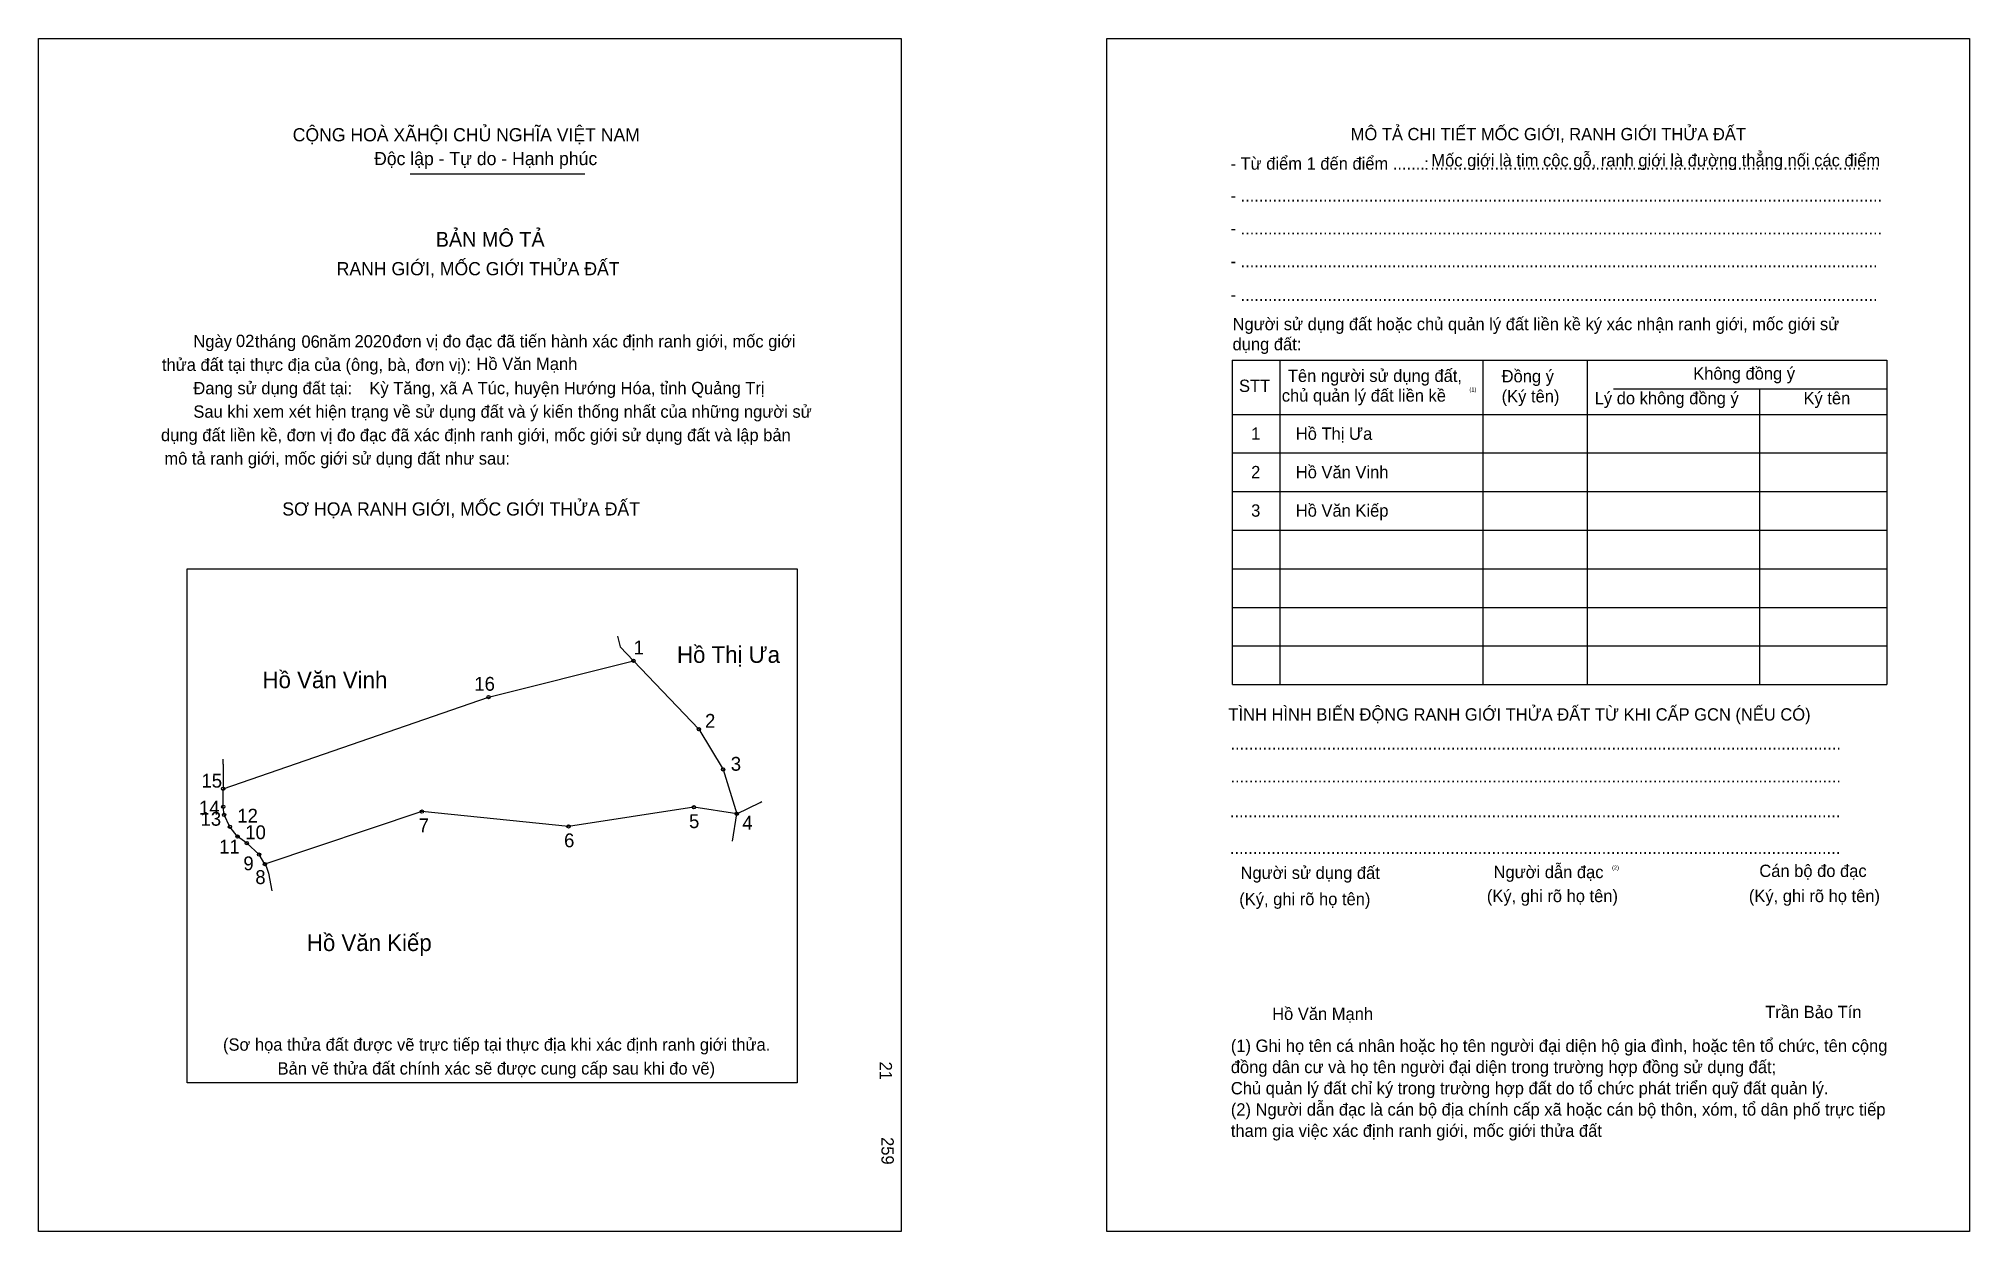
# Model space of a CAD drawing. Extents: x 547483 to 548477, y 1821128 to 1821742.
import ezdxf

# ---------------------------------------------------------------- set-up
doc = ezdxf.new("R2010")
doc.units = 0
for name, color, linetype in [('bmtKhungInTrang1', 7, 'Continuous'), ('bmtKhungInTrang2', 7, 'Continuous'), ('bmtNoiDung', 7, 'Continuous'), ('bmtTemplate', 7, 'Continuous'), ('CanhThua', 7, 'Continuous'), ('MocDinhThua', 7, 'Continuous'), ('RauThua', 7, 'Continuous'), ('SoHieuDinhThua', 7, 'Continuous'), ('TenChuLanCan', 7, 'Continuous')]:
    doc.layers.add(name, color=color, linetype=linetype)

msp = doc.modelspace()

# ---------------------------------------------------------------- linework, layer by layer
at = {"layer": 'bmtKhungInTrang1'}
msp.add_lwpolyline([(547483.11, 1821741.94), (547926.98, 1821741.94), (547926.98, 1821128.01), (547483.11, 1821128.01)], close=True, dxfattribs=at)
at = {"layer": 'bmtKhungInTrang2'}
msp.add_lwpolyline([(548032.83, 1821741.94), (548476.7, 1821741.94), (548476.7, 1821128.01), (548032.83, 1821128.01)], close=True, dxfattribs=at)
at = {"layer": 'bmtTemplate'}
for p, q in [((547674.39, 1821672.36), (547764.15, 1821672.36)), ((548121.87, 1821576.35), (548121.87, 1821409.45)), ((548226.29, 1821576.35), (548226.29, 1821409.45)), ((548280.01, 1821576.55), (548280.01, 1821409.45)), ((548434.2, 1821576.35), (548434.2, 1821409.45)), ((548293.64, 1821561.65), (548434.2, 1821561.65)), ((548097.53, 1821548.54), (548434.2, 1821548.54)), ((548097.53, 1821528.67), (548434.2, 1821528.67)), ((548097.53, 1821508.8), (548434.2, 1821508.8)), ((548097.53, 1821488.93), (548434.2, 1821488.93)), ((548097.53, 1821469.06), (548434.2, 1821469.06)), ((548097.53, 1821449.19), (548434.2, 1821449.19)), ((548097.53, 1821429.32), (548434.2, 1821429.32)), ((548097.53, 1821409.45), (548434.2, 1821409.45))]:
    msp.add_line(p, q, dxfattribs=at)
for points in [[(548097.32, 1821576.35), (548434.2, 1821576.35)], [(548097.32, 1821576.35), (548097.32, 1821409.45)], [(548368.68, 1821561.45), (548368.68, 1821409.45)]]:
    msp.add_lwpolyline(points, dxfattribs=at)
msp.add_lwpolyline([(547559.47, 1821204.47), (547559.47, 1821469.04), (547873.55, 1821469.04), (547873.55, 1821204.47)], close=True, dxfattribs=at)
at = {"layer": 'CanhThua'}
for p, q in [((547714.66, 1821403.01), (547789.22, 1821421.71)), ((547789.22, 1821421.71), (547822.89, 1821386.46)), ((547578.06, 1821355.88), (547714.66, 1821403.01)), ((547822.89, 1821386.46), (547835.33, 1821365.77)), ((547835.33, 1821365.77), (547842.36, 1821343)), ((547578.09, 1821346.56), (547578.06, 1821355.88)), ((547578.57, 1821342.37), (547578.09, 1821346.56)), ((547581.57, 1821336.26), (547578.57, 1821342.37)), ((547680.4, 1821344.08), (547599.6, 1821317.07)), ((547755.87, 1821336.42), (547680.4, 1821344.08)), ((547820.37, 1821346.28), (547755.87, 1821336.42)), ((547842.36, 1821343), (547820.37, 1821346.28)), ((547585.53, 1821331.22), (547581.57, 1821336.26)), ((547590.22, 1821327.91), (547585.53, 1821331.22)), ((547596.56, 1821321.95), (547590.22, 1821327.91)), ((547599.6, 1821317.07), (547596.56, 1821321.95))]:
    msp.add_line(p, q, dxfattribs=at)
at = {"layer": 'MocDinhThua'}
for centre in [(547789.22, 1821421.71), (547714.66, 1821403.01), (547822.89, 1821386.46), (547835.33, 1821365.77), (547578.06, 1821355.88), (547578.09, 1821346.56), (547820.37, 1821346.28), (547578.57, 1821342.37), (547581.57, 1821336.26), (547680.4, 1821344.08), (547755.87, 1821336.42), (547842.36, 1821343), (547585.53, 1821331.22), (547590.22, 1821327.91), (547596.56, 1821321.95), (547599.6, 1821317.07)]:
    msp.add_circle(centre, 0.856, dxfattribs=at)
at = {"layer": 'RauThua'}
for p, q in [((547780.97, 1821434.34), (547782.33, 1821428.93)), ((547780.97, 1821434.34), (547782.33, 1821428.93)), ((547782.33, 1821428.93), (547789.22, 1821421.71)), ((547782.33, 1821428.93), (547789.22, 1821421.71)), ((547578.02, 1821368.57), (547578.15, 1821371)), ((547578.02, 1821368.57), (547578.06, 1821355.88)), ((547842.36, 1821343), (547854.48, 1821348.71)), ((547854.48, 1821348.71), (547855.36, 1821349.24)), ((547840.13, 1821328.91), (547842.36, 1821343)), ((547599.6, 1821317.07), (547600.25, 1821316.02)), ((547600.25, 1821316.02), (547601.33, 1821312.47)), ((547601.33, 1821312.47), (547603.05, 1821303.29))]:
    msp.add_line(p, q, dxfattribs=at)

# ---------------------------------------------------------------- texts
at = {"layer": 'bmtNoiDung'}
for s, height, p in [('02', 6.351, (547584.68, 1821583.19)), ('06', 6.351, (547618.36, 1821582.84)), ('2020', 6.351, (547645.69, 1821582.98)), ('Hồ Văn Mạnh', 6.351, (547708.43, 1821571.38)), ('Kỳ Tăng, xã A Túc, huyện Hướng Hóa, tỉnh Quảng Trị', 6.351, (547653.32, 1821558.89)), ('1', 6.35, (548107.09, 1821535.43)), ('Hồ Thị Ưa ', 6.351, (548130.07, 1821535.43)), ('2', 6.35, (548107.09, 1821515.65)), ('Hồ Văn Vinh ', 6.351, (548130.07, 1821515.65)), ('3', 6.35, (548107.09, 1821495.87)), ('Hồ Văn Kiếp ', 6.351, (548130.07, 1821495.87)), ('Hồ Văn Mạnh', 6.351, (548117.9, 1821236.82))]:
    msp.add_text(s, height=height, dxfattribs=at).set_placement(p)
for s, p in [('21', (547915.93, 1821215.4)), ('259', (547916.83, 1821176.54))]:
    msp.add_text(s, height=6.351, rotation=270, dxfattribs=at).set_placement(p)
at = {"layer": 'bmtTemplate'}
for s, height, p in [('CỘNG HOÀ XÃHỘI CHỦ NGHĨA VIỆT NAM', 6.7744, (547613.86, 1821689.07)), ('MÔ TẢ CHI TIẾT MỐC GIỚI, RANH GIỚI THỬA ĐẤT', 6.3486, (548158.33, 1821689.61)), ('Độc lập - Tự do - Hạnh phúc', 6.7744, (547655.75, 1821676.82)), ('- Từ điểm 1 đến điểm .......', 6.3486, (548096.45, 1821674.47)), (':', 6.35, (548196.2, 1821674.47)), ('..................................................................................................', 6.3486, (548199.32, 1821674.47)), ('Mốc giới là tim cộc gỗ, ranh giới là đường thẳng nối các điểm', 6.3486, (548199.85, 1821676.15)), ('- ............................................................................................................................................', 6.34859, (548096.45, 1821658.02)), ('BẢN MÔ TẢ', 7.621, (547687.46, 1821634.83)), ('- ............................................................................................................................................', 6.34859, (548096.45, 1821641.13)), ('RANH GIỚI, MỐC GIỚI THỬA ĐẤT', 6.7744, (547636.5, 1821620.13)), ('- ...........................................................................................................................................', 6.34859, (548096.45, 1821624.24)), ('- ...........................................................................................................................................', 6.34859, (548096.45, 1821606.95)), ('Người sử dụng đất hoặc chủ quản lý đất liền kề ký xác nhận ranh giới, mốc giới sử', 6.3486, (548097.53, 1821591.85)), ('Ngày     tháng     năm         đơn vị đo đạc đã tiến hành xác định ranh giới, mốc giới ', 6.351, (547562.75, 1821582.98)), ('dụng đất:', 6.349, (548097.53, 1821581.52)), ('thửa đất tại thực địa của (ông, bà, đơn vị):', 6.351, (547546.56, 1821570.92)), ('Đang sử dụng đất tại:', 6.351, (547562.75, 1821558.86)), ('STT', 6.349, (548100.85, 1821560.06)), ('Tên người sử dụng đất,', 6.3486, (548125.97, 1821565.23)), ('Đồng ý', 6.349, (548236, 1821565.03)), ('Không đồng ý', 6.3486, (548334.59, 1821566.42)), ('chủ quản lý đất liền kề', 6.3486, (548122.86, 1821555.08)), ('(1)', 2.117, (548219.42, 1821560.29)), ('(Ký tên)', 6.349, (548236, 1821554.7)), ('Lý do không đồng ý', 6.3486, (548283.89, 1821553.7)), ('Ký tên', 6.349, (548391.33, 1821553.7)), ('Sau khi xem xét hiện trạng về sử dụng đất và ý kiến thống nhất của những người sử ', 6.351, (547562.75, 1821546.8)), ('dụng đất liền kề, đơn vị đo đạc đã xác định ranh giới, mốc giới sử dụng đất và lập bản', 6.351, (547546.08, 1821534.73)), ('mô tả ranh giới, mốc giới sử dụng đất như sau:', 6.351, (547547.83, 1821522.67)), ('SƠ HỌA RANH GIỚI, MỐC GIỚI THỬA ĐẤT', 6.7744, (547608.51, 1821496.47)), ('TÌNH HÌNH BIẾN ĐỘNG RANH GIỚI THỬA ĐẤT TỪ KHI CẤP GCN (NẾU CÓ)', 6.3486, (548095.39, 1821390.92)), ('.....................................................................................................................................', 6.35811, (548096.45, 1821375.98)), ('.....................................................................................................................................', 6.35811, (548096.45, 1821359.09)), ('.....................................................................................................................................', 6.35811, (548096.13, 1821341.21)), ('.....................................................................................................................................', 6.35811, (548096.13, 1821322.34)), ('Người dẫn đạc', 6.3486, (548231.85, 1821309.82)), ('Cán bộ đo đạc', 6.3486, (548368.61, 1821310.42)), ('Người sử dụng đất', 6.3486, (548101.63, 1821309.42)), ('(2)', 2.117, (548292.81, 1821314.2)), ('(Ký, ghi rõ họ tên)', 6.3486, (548100.98, 1821295.91)), ('(Ký, ghi rõ họ tên)', 6.3486, (548228.39, 1821297.5)), ('(Ký, ghi rõ họ tên)', 6.3486, (548363.22, 1821297.5)), ('Trần Bảo Tín', 6.3486, (548371.64, 1821237.76)), ('(Sơ họa thửa đất được vẽ trực tiếp tại thực địa khi xác định ranh giới thửa.', 6.351, (547578, 1821221.01)), ('(1) Ghi họ tên cá nhân hoặc họ tên người đại diện hộ gia đình, hoặc tên tổ chức, tên cộng', 6.3486, (548096.64, 1821220.4)), ('Bản vẽ thửa đất chính xác sẽ được cung cấp sau khi đo vẽ)', 6.351, (547606.08, 1821208.73)), ('đồng dân cư và họ tên người đại diện trong trường hợp đồng sử dụng đất;', 6.3486, (548096.64, 1821209.47)), ('Chủ quản lý đất chỉ ký trong trường hợp đất do tổ chức phát triển quỹ đất quản lý.', 6.3486, (548096.64, 1821198.54)), ('(2) Người dẫn đạc là cán bộ địa chính cấp xã hoặc cán bộ thôn, xóm, tổ dân phố trực tiếp', 6.3486, (548096.64, 1821187.61)), ('tham gia việc xác định ranh giới, mốc giới thửa đất', 6.3486, (548096.64, 1821176.68))]:
    msp.add_text(s, height=height, dxfattribs=at).set_placement(p)
at = {"layer": 'SoHieuDinhThua'}
for s, height, p in [('1', 7.13, (547789.35, 1821425)), ('16', 7.131, (547707.32, 1821406.28)), ('2', 7.13, (547826.05, 1821387.22)), ('3', 7.13, (547839.3, 1821365.11)), ('15', 7.131, (547566.9, 1821356.44)), ('14', 7.131, (547565.67, 1821342.57)), ('13', 7.131, (547566.42, 1821336.8)), ('12', 7.131, (547585.35, 1821338.39)), ('10', 7.131, (547589.43, 1821329.87)), ('7', 7.13, (547678.65, 1821333.42)), ('5', 7.13, (547817.82, 1821335.58)), ('4', 7.13, (547845.24, 1821334.79)), ('11', 7.131, (547576, 1821322.49)), ('6', 7.13, (547753.51, 1821325.72)), ('9', 7.13, (547588.49, 1821313.87)), ('8', 7.13, (547594.63, 1821306.79))]:
    msp.add_text(s, height=height, dxfattribs=at).set_placement(p)
at = {"layer": 'TenChuLanCan'}
for s, height, p in [('Hồ Thị Ưa', 8.557, (547811.63, 1821420.63)), ('Hồ Văn Vinh', 8.5571, (547598.32, 1821407.61)), ('Hồ Văn Kiếp', 8.5571, (547621.15, 1821272.31))]:
    msp.add_text(s, height=height, dxfattribs=at).set_placement(p)

doc.saveas('drawing.dxf')
